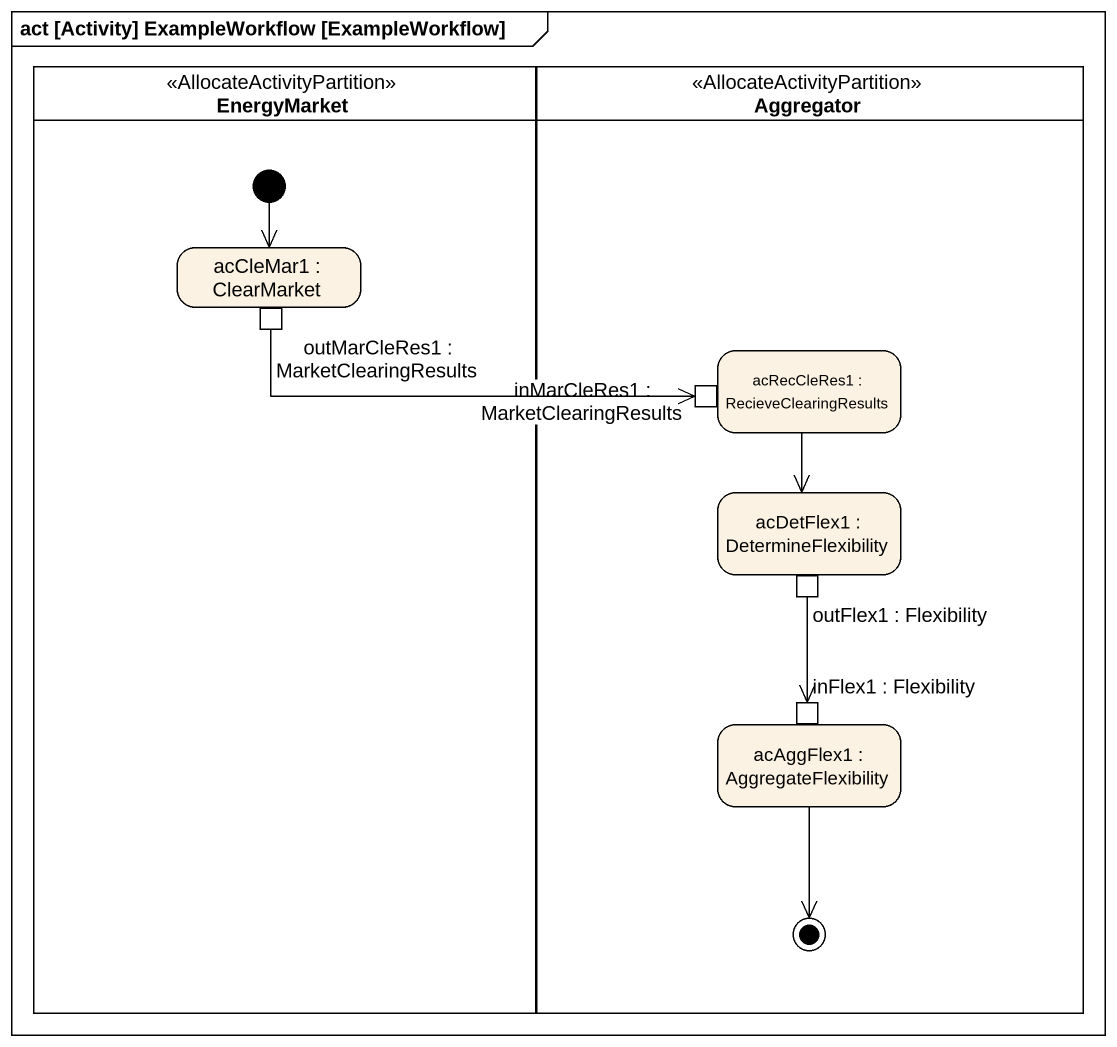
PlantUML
@startuml
mainframe act [Activity] ExampleWorkflow [ExampleWorkflow]
hide empty description
state EnergyMarket <<AllocateActivityPartition>> {
  state "acCleMar1 : ClearMarket" as acCleMar1 {
    state "outMarCleRes1 : MarketClearingResults" as outMarCleRes1 <<outputPin>>
  }
  [*] --> acCleMar1
}
state Aggregator <<AllocateActivityPartition>> {
  state "acRecCleRes1 : RecieveClearingResults" as acRecCleRes1 {
    state "inMarCleRes1 : MarketClearingResults" as inMarCleRes1 <<inputPin>>
  }
  state "acDetFlex1 : DetermineFlexibility" as acDetFlex1 {
    state "outFlex1 : Flexibility" as outFlex1_Flexibility <<outputPin>>
  }
  state "acAggFlex1 : AggregateFlexibility" as acAggFlex1 {
    state "inFlex1 : Flexibility" as inFlex1_Flexibility <<inputPin>>
  }
  acAggFlex1 --> [*]
}
outMarCleRes1 -right-> inMarCleRes1
acRecCleRes1 --> acDetFlex1
outFlex1_Flexibility --> inFlex1_Flexibility
@enduml
